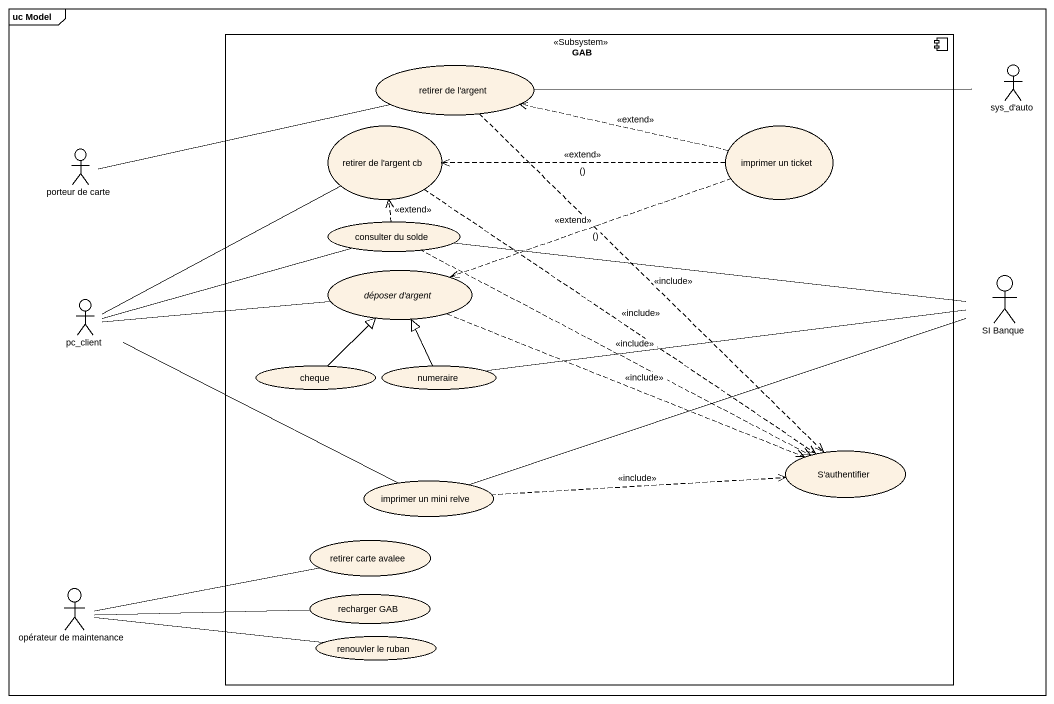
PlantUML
@startuml
mainframe uc Model
component GAB <<Subsystem>> {
  usecase "retirer de l'argent" as retirer_de_l_argent
  usecase "retirer de l'argent cb" as retirer_de_l_argent_cb
  usecase "imprimer un ticket" as imprimer_un_ticket
  usecase "consulter du solde" as consulter_du_solde
  usecase "déposer d'argent" as déposer_d_argent
  usecase cheque
  usecase numeraire
  usecase "imprimer un mini relve" as imprimer_un_mini_relve
  usecase "S'authentifier" as S_authentifier
  usecase "retirer carte avalee" as retirer_carte_avalee
  usecase "recharger GAB" as recharger_GAB
  usecase "renouvler le ruban" as renouvler_le_ruban
}
actor "sys_d'auto" as sys_d_auto
actor "porteur de carte" as porteur_de_carte
actor "SI Banque" as SI_Banque
actor pc_client
actor "opérateur de maintenance" as opérateur_de_maintenance
retirer_de_l_argent -right- sys_d_auto
retirer_de_l_argent ..> S_authentifier : <<include>>
retirer_de_l_argent_cb ..> S_authentifier : <<include>>
imprimer_un_ticket .left.> retirer_de_l_argent : <<extend>>
imprimer_un_ticket .left.> retirer_de_l_argent_cb : <<extend>>\n()
imprimer_un_ticket .left.> déposer_d_argent : <<extend>>\n()
porteur_de_carte -right- retirer_de_l_argent
consulter_du_solde .up.> retirer_de_l_argent_cb : <<extend>>
consulter_du_solde -right- SI_Banque
consulter_du_solde .right.> S_authentifier : <<include>>
déposer_d_argent .right.> S_authentifier : <<include>>
SI_Banque -left- numeraire
pc_client -right- retirer_de_l_argent_cb
pc_client -right- consulter_du_solde
pc_client -right- déposer_d_argent
pc_client -right- imprimer_un_mini_relve
cheque -up-|> déposer_d_argent
numeraire -up-|> déposer_d_argent
imprimer_un_mini_relve -right- SI_Banque
imprimer_un_mini_relve .right.> S_authentifier : <<include>>
opérateur_de_maintenance -right- retirer_carte_avalee
opérateur_de_maintenance -right- recharger_GAB
opérateur_de_maintenance -right- renouvler_le_ruban
@enduml
